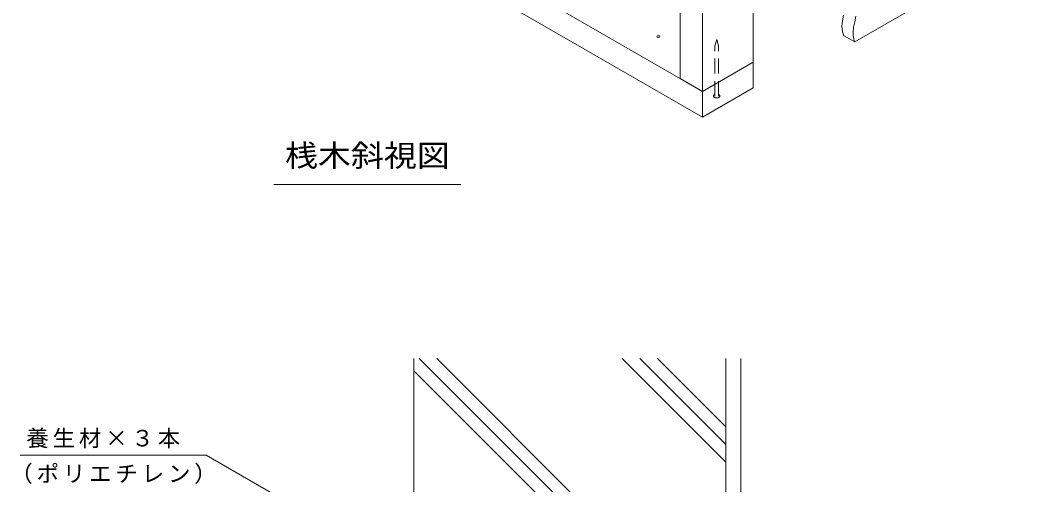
# Model space of a CAD drawing. Units: millimetres at full size, sheet at 1:6, with parts at other scales. Extents: x -2205 to 2235, y -1648 to 1656.
# Drawn here: x 1362 to 2174, y 528 to 900 of the extents above; entities that cross this region are included whole.
import ezdxf
from ezdxf.enums import TextEntityAlignment as Align

# ---------------------------------------------------------------- set-up
doc = ezdxf.new("R2010")
doc.units = ezdxf.units.MM
doc.header["$LTSCALE"] = 6
doc.linetypes.add('DASHED2', pattern=[3, 2, -1])
for name, color, linetype, lineweight in [('1-1_1-1ﾚｲﾔ', 2, 'Continuous', 9), ('1-5_1-5ﾚｲﾔ', 7, 'Continuous', 9), ('1-6_1-6ﾚｲﾔ', 6, 'Continuous', 9), ('9-2', 4, 'Continuous', 9), ('9-5', 7, 'Continuous', 9), ('9-B', 3, 'Continuous', 9), ('9-C', 4, 'Continuous', 9), ('9-D', 2, 'Continuous', 9)]:
    doc.layers.add(name, color=color, linetype=linetype, lineweight=lineweight)
doc.styles.add('ＭＳ ゴシック', font='')
doc.styles.get('ＭＳ ゴシック').set_extended_font_data('MS Gothic')

msp = doc.modelspace()

# ---------------------------------------------------------------- linework, layer by layer
at = {"layer": '1-1_1-1ﾚｲﾔ'}
for p, q in [((1927.224, 629.29), (1927.224, -786.71)), ((1939.224, 629.29), (1939.224, 330.989))]:
    msp.add_line(p, q, dxfattribs=at)
at = {"layer": '1-5_1-5ﾚｲﾔ'}
msp.add_line((1361.918, 551.715), (1510.97, 551.715), dxfattribs=at)
msp.add_lwpolyline([(1510.97, 551.715), (1670.32, 459.714), (1656.462, 465.455)], dxfattribs=at)
at = {"layer": '1-6_1-6ﾚｲﾔ'}
for p, q in [((1677.225, 479.29), (1677.225, 629.29)), ((1807.245, 503.489), (1681.444, 629.29)), ((1821.387, 503.489), (1695.586, 629.29)), ((1927.224, 546.144), (1844.079, 629.29)), ((1927.224, 560.286), (1858.221, 629.29)), ((1927.224, 574.428), (1872.363, 629.29)), ((1793.103, 503.489), (1677.225, 619.367))]:
    msp.add_line(p, q, dxfattribs=at)
at = {"layer": '9-2'}
for p, q in [((2030.526, 882.881), (2173.932, 965.676)), ((2021.619, 888.024), (2030.526, 882.881))]:
    msp.add_line(p, q, dxfattribs=at)
at = {"layer": '9-2', "linetype": 'DASHED2'}
for p, q in [((1918.371, 879.859), (1919.914, 884.847)), ((1918.371, 839.59), (1918.371, 879.859)), ((1919.914, 884.847), (1921.457, 879.859)), ((1921.457, 839.59), (1921.457, 879.859))]:
    msp.add_line(p, q, dxfattribs=at)
msp.add_ellipse((1919.914, 839.59), major_axis=(-2.571, 0), ratio=0.6, start_param=5.3558901, end_param=10.3520732, dxfattribs=at)
at = {"layer": '9-5'}
for p, q in [((2021.593, 904.272), (2020.682, 899.937)), ((2031.507, 903.474), (2030.501, 899.129)), ((2020.682, 899.937), (2020.263, 895.635)), ((2020.263, 895.635), (2020.401, 893.166)), ((2029.59, 894.794), (2029.17, 890.493)), ((2030.501, 899.129), (2029.59, 894.794)), ((2020.401, 893.166), (2020.47, 892.679)), ((2020.47, 892.679), (2020.621, 891.841)), ((2020.621, 891.841), (2020.804, 891.005)), ((2020.804, 891.005), (2021.013, 890.171)), ((2021.013, 890.171), (2021.24, 889.338)), ((2021.24, 889.338), (2021.478, 888.506)), ((2021.478, 888.506), (2021.619, 888.024)), ((2029.17, 890.493), (2029.309, 888.023)), ((2029.309, 888.023), (2029.378, 887.536)), ((2029.378, 887.536), (2029.529, 886.698)), ((2029.529, 886.698), (2029.712, 885.862)), ((2029.712, 885.862), (2029.92, 885.028)), ((2029.92, 885.028), (2030.147, 884.195)), ((2030.147, 884.195), (2030.386, 883.363)), ((2030.386, 883.363), (2030.526, 882.881)), ((1565.042, 768.802), (1715.042, 768.802))]:
    msp.add_line(p, q, dxfattribs=at)
at = {"layer": '9-B'}
for p, q in [((1418.857, 1125.876), (1908.408, 843.233)), ((1641.549, 976.733), (1908.408, 822.662)), ((1908.408, 843.233), (1949.235, 866.804)), ((1908.408, 822.662), (1908.408, 843.233))]:
    msp.add_line(p, q, dxfattribs=at)
msp.add_lwpolyline([(1908.408, 822.662), (1949.235, 846.233), (1949.235, 866.804)], dxfattribs=at)
at = {"layer": '9-C'}
msp.add_ellipse((1873.149, 887.162), major_axis=(-1.312, 0), ratio=0.57735, dxfattribs=at)
at = {"layer": '9-D'}
for p, q in [((1890.593, 1090.09), (1890.593, 853.519)), ((1949.235, 1093.09), (1949.235, 866.804)), ((1908.408, 843.233), (1890.593, 853.519))]:
    msp.add_line(p, q, dxfattribs=at)
msp.add_lwpolyline([(1908.408, 1079.804), (1908.408, 843.233), (1949.235, 866.804)], dxfattribs=at)

# ---------------------------------------------------------------- texts
at = {"layer": '1-5_1-5ﾚｲﾔ', "char_height": 13.2, "attachment_point": 7, "style": 'ＭＳ ゴシック'}
for s, insert in [('\\T1.17;養生材×３本', (1366.761, 557.337)), ('\\T1.17;（ポリエチレン）', (1353.882, 528.648))]:
    msp.add_mtext(s, dxfattribs=dict(at, insert=insert))
at = {"layer": '9-5', "color": 2, "style": 'ＭＳ ゴシック', "width": 1.1}
msp.add_text('桟木斜視図', height=17.6, dxfattribs=at).set_placement((1574.042, 777.802), align=Align.BOTTOM_LEFT)

doc.saveas('drawing.dxf')
